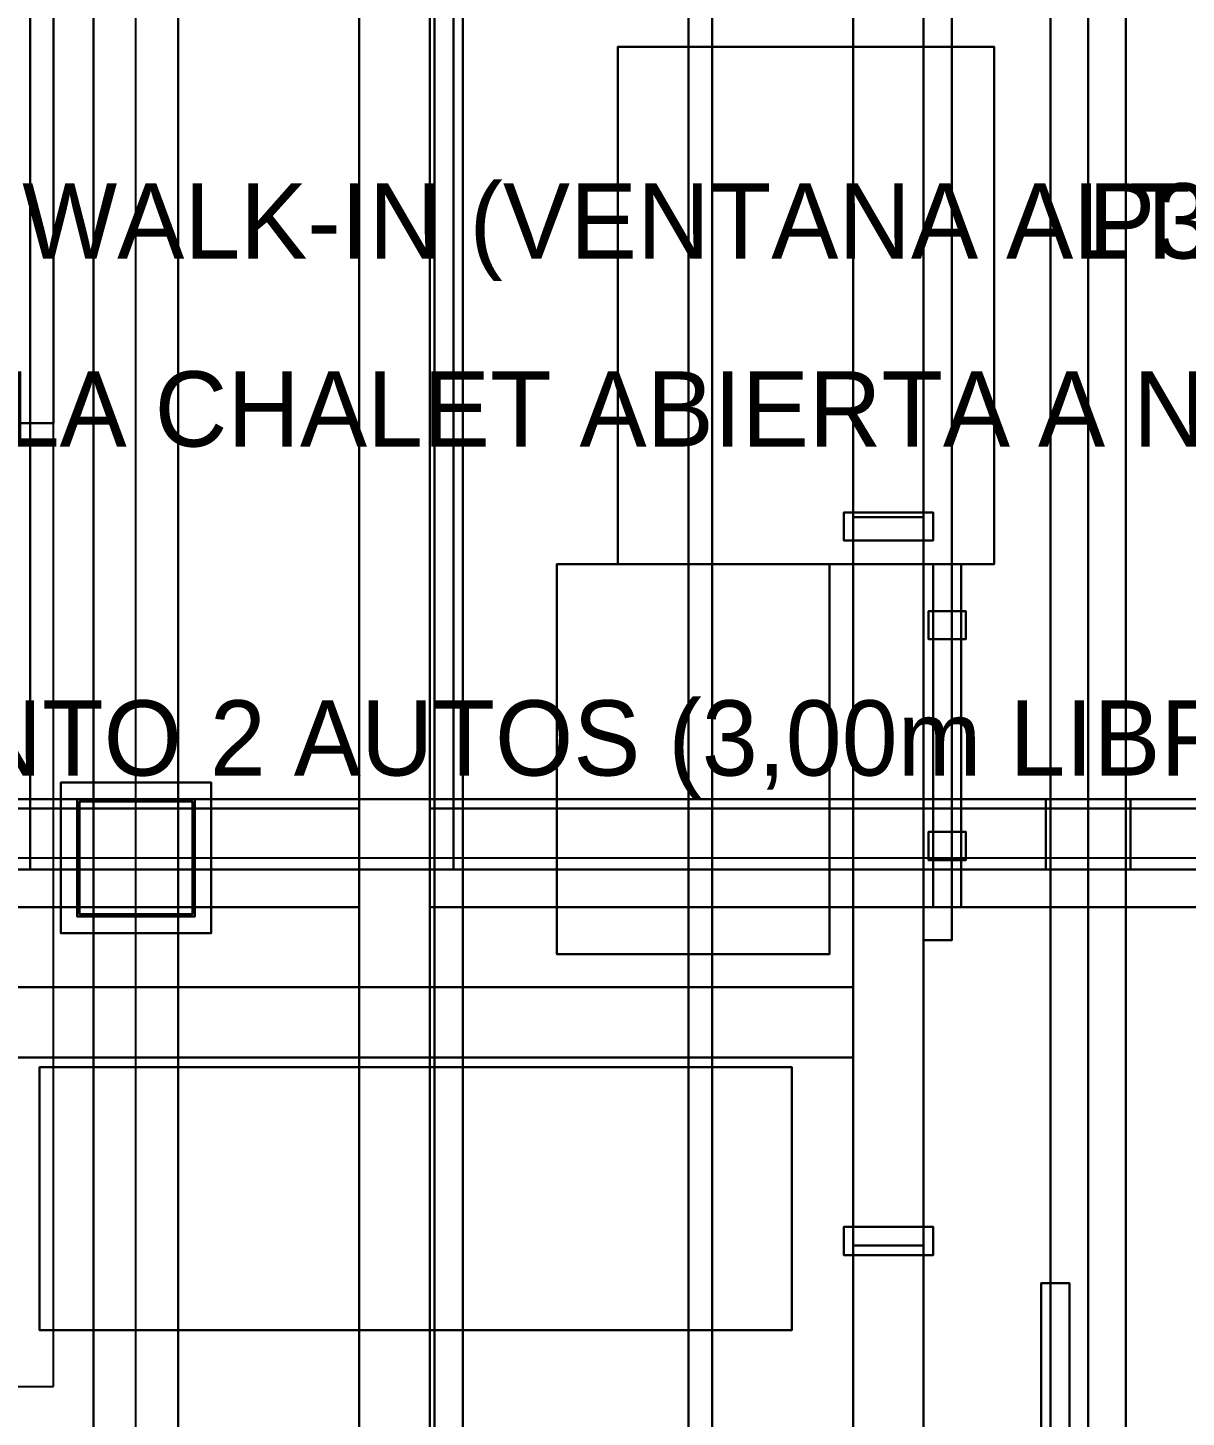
# Model space of a CAD drawing. Header units: metres. Extents: x -1 to 116, y -1 to 42.
# Drawn here: x 2.595 to 5.058, y 18.135 to 21.091 of the extents above; entities that cross this region are included whole.
import ezdxf

# ---------------------------------------------------------------- set-up
doc = ezdxf.new("R2010")
doc.units = ezdxf.units.M
for name, color, linetype in [('CARPINTERIA_RUSTICA_3D', 8, 'CONTINUOUS'), ('COLUMNAS_3D', 1, 'CONTINUOUS'), ('CUBIERTA_CHALET_3D', 9, 'CONTINUOUS'), ('EJES_ESTRUCTURALES', 1, 'CONTINUOUS'), ('ESTRUCTURA_MADERA_CHALET_3D', 34, 'CONTINUOUS'), ('LOSA_PISO_3D', 8, 'CONTINUOUS'), ('MUROS_INTERIORES_3D', 7, 'CONTINUOUS'), ('P2_COLUMNAS_3D', 1, 'CONTINUOUS'), ('P2_LOSA_PISO_3D', 8, 'CONTINUOUS'), ('P2_MOBILIARIO_SOCIAL_3D', 34, 'CONTINUOUS'), ('P2_ROTULOS', 6, 'CONTINUOUS'), ('P3_COLUMNAS_METAL_NEGRO_3D', 8, 'CONTINUOUS'), ('P3_LOSA_STEELDECK_3D', 8, 'CONTINUOUS'), ('P3_MOBILIARIO_PRIVADO_3D', 34, 'CONTINUOUS'), ('P3_MUROS_INT_3D', 6, 'CONTINUOUS'), ('P3_ROTULOS', 5, 'CONTINUOUS'), ('PB_MOBILIARIO_COMERCIAL_3D', 34, 'CONTINUOUS'), ('PB_MOBILIARIO_GARAJE_3D', 8, 'CONTINUOUS'), ('PB_TIMBER_FRAME_3D', 30, 'CONTINUOUS'), ('ROTULOS_TEXTO', 2, 'CONTINUOUS'), ('TERRENO_3D', 3, 'CONTINUOUS')]:
    doc.layers.add(name, color=color, linetype=linetype)

msp = doc.modelspace()

# ---------------------------------------------------------------- linework, layer by layer
at = {"layer": 'CARPINTERIA_RUSTICA_3D', "color": 34}
for points in [[(4.33, 20, 6), (4.52, 20, 6), (4.52, 20.06, 6), (4.33, 20.06, 6)], [(4.33, 20, 8.22), (4.52, 20, 8.22), (4.52, 20.06, 8.22), (4.33, 20.06, 8.22)], [(4.33, 20.06, 6), (4.52, 20.06, 6), (4.52, 20.06, 8.22), (4.33, 20.06, 8.22)], [(4.33, 20, 6), (4.33, 20.06, 6), (4.33, 20.06, 8.22), (4.33, 20, 8.22)], [(4.52, 20, 6), (4.52, 20.06, 6), (4.52, 20.06, 8.22), (4.52, 20, 8.22)], [(4.33, 20, 6), (4.52, 20, 6), (4.52, 20, 8.22), (4.33, 20, 8.22)], [(4.33, 18.48, 6), (4.52, 18.48, 6), (4.52, 18.54, 6), (4.33, 18.54, 6)], [(4.33, 18.48, 8.1), (4.52, 18.48, 8.1), (4.52, 18.54, 8.1), (4.33, 18.54, 8.1)], [(4.33, 18.54, 6), (4.52, 18.54, 6), (4.52, 18.54, 8.1), (4.33, 18.54, 8.1)], [(4.33, 18.48, 6), (4.33, 18.54, 6), (4.33, 18.54, 8.1), (4.33, 18.48, 8.1)], [(4.52, 18.48, 6), (4.52, 18.54, 6), (4.52, 18.54, 8.1), (4.52, 18.48, 8.1)], [(4.33, 18.48, 6), (4.52, 18.48, 6), (4.52, 18.48, 8.1), (4.33, 18.48, 8.1)]]:
    msp.add_3dface(points, dxfattribs=at)
at = {"layer": 'CARPINTERIA_RUSTICA_3D', "color": 30}
for points in [[(4.52, 19.22, 6.03), (4.58, 19.22, 6.03), (4.58, 19.95, 6.03), (4.52, 19.95, 6.03)], [(4.52, 19.22, 8.18), (4.58, 19.22, 8.18), (4.58, 19.95, 8.18), (4.52, 19.95, 8.18)], [(4.52, 19.95, 6.03), (4.58, 19.95, 6.03), (4.58, 19.95, 8.18), (4.52, 19.95, 8.18)], [(4.52, 19.22, 6.03), (4.52, 19.95, 6.03), (4.52, 19.95, 8.18), (4.52, 19.22, 8.18)], [(4.58, 19.22, 6.03), (4.58, 19.95, 6.03), (4.58, 19.95, 8.18), (4.58, 19.22, 8.18)], [(4.52, 19.22, 6.03), (4.58, 19.22, 6.03), (4.58, 19.22, 8.18), (4.52, 19.22, 8.18)], [(4.75, 17.6, 6.02), (4.81, 17.6, 6.02), (4.81, 18.42, 6.02), (4.75, 18.42, 6.02)], [(4.75, 17.6, 8.08), (4.81, 17.6, 8.08), (4.81, 18.42, 8.08), (4.75, 18.42, 8.08)], [(4.75, 18.42, 6.02), (4.81, 18.42, 6.02), (4.81, 18.42, 8.08), (4.75, 18.42, 8.08)], [(4.75, 17.6, 6.02), (4.75, 18.42, 6.02), (4.75, 18.42, 8.08), (4.75, 17.6, 8.08)], [(4.81, 17.6, 6.02), (4.81, 18.42, 6.02), (4.81, 18.42, 8.08), (4.81, 17.6, 8.08)]]:
    msp.add_3dface(points, dxfattribs=at)
at = {"layer": 'COLUMNAS_3D', "color": 1}
for points in [[(2.7, 19.2), (2.95, 19.2), (2.95, 19.45), (2.7, 19.45)], [(2.7, 19.2, 2.85), (2.95, 19.2, 2.85), (2.95, 19.45, 2.85), (2.7, 19.45, 2.85)], [(2.7, 19.45), (2.95, 19.45), (2.95, 19.45, 2.85), (2.7, 19.45, 2.85)], [(2.7, 19.2), (2.7, 19.45), (2.7, 19.45, 2.85), (2.7, 19.2, 2.85)], [(2.95, 19.2), (2.95, 19.45), (2.95, 19.45, 2.85), (2.95, 19.2, 2.85)], [(2.7, 19.2), (2.95, 19.2), (2.95, 19.2, 2.85), (2.7, 19.2, 2.85)]]:
    msp.add_3dface(points, dxfattribs=at)
at = {"layer": 'CUBIERTA_CHALET_3D', "color": 9}
for points in [[(2.45, 14.3, 10.1997), (4.85, 14.3, 11.6994), (4.85, 24.71, 11.6994), (2.45, 24.71, 10.1997)], [(2.45, 14.3, 10.3797), (4.85, 14.3, 11.8794), (4.85, 24.71, 11.8794), (2.45, 24.71, 10.3797)], [(4.85, 14.3, 11.6994), (4.85, 24.71, 11.6994), (4.85, 24.71, 11.8794), (4.85, 14.3, 11.8794)], [(4.85, 14.3, 11.6994), (5.55, 14.3, 11.262), (5.55, 24.71, 11.262), (4.85, 24.71, 11.6994)], [(4.85, 14.3, 11.8794), (5.55, 14.3, 11.442), (5.55, 24.71, 11.442), (4.85, 24.71, 11.8794)], [(4.85, 14.3, 11.6994), (4.85, 24.71, 11.6994), (4.85, 24.71, 11.8794), (4.85, 14.3, 11.8794)]]:
    msp.add_3dface(points, dxfattribs=at)
at = {"layer": 'EJES_ESTRUCTURALES', "color": 1}
for p, q in [((2.825, 1.8), (2.825, 25.51)), ((-0.6, 19.325), (10.4, 19.325))]:
    msp.add_line(p, q, dxfattribs=at)
at = {"layer": 'ESTRUCTURA_MADERA_CHALET_3D', "color": 34}
for points in [[(4.77, 14.3, 11.4794), (4.93, 14.3, 11.4794), (4.93, 24.71, 11.4794), (4.77, 24.71, 11.4794)], [(4.77, 14.3, 11.6994), (4.93, 14.3, 11.6994), (4.93, 24.71, 11.6994), (4.77, 24.71, 11.6994)], [(4.77, 14.3, 11.4794), (4.77, 24.71, 11.4794), (4.77, 24.71, 11.6994), (4.77, 14.3, 11.6994)], [(4.93, 14.3, 11.4794), (4.93, 24.71, 11.4794), (4.93, 24.71, 11.6994), (4.93, 14.3, 11.6994)], [(0.45, 19.3, 8.67), (9.15, 19.3, 8.67), (9.15, 19.45, 8.67), (0.45, 19.45, 8.67)], [(0.45, 19.3, 8.85), (9.15, 19.3, 8.85), (9.15, 19.45, 8.85), (0.45, 19.45, 8.85)], [(0.45, 19.45, 8.67), (9.15, 19.45, 8.67), (9.15, 19.45, 8.85), (0.45, 19.45, 8.85)], [(4.76, 19.3, 8.85), (4.94, 19.3, 8.85), (4.94, 19.45, 8.85), (4.76, 19.45, 8.85)], [(4.76, 19.3, 11.6494), (4.94, 19.3, 11.6494), (4.94, 19.45, 11.6494), (4.76, 19.45, 11.6494)], [(4.76, 19.45, 8.85), (4.94, 19.45, 8.85), (4.94, 19.45, 11.6494), (4.76, 19.45, 11.6494)], [(4.76, 19.3, 8.85), (4.76, 19.45, 8.85), (4.76, 19.45, 11.6494), (4.76, 19.3, 11.6494)], [(4.94, 19.3, 8.85), (4.94, 19.45, 8.85), (4.94, 19.45, 11.6494), (4.94, 19.3, 11.6494)], [(0.45, 19.3, 8.67), (9.15, 19.3, 8.67), (9.15, 19.3, 8.85), (0.45, 19.3, 8.85)], [(4.76, 19.3, 8.85), (4.94, 19.3, 8.85), (4.94, 19.3, 11.6494), (4.76, 19.3, 11.6494)]]:
    msp.add_3dface(points, dxfattribs=at)
at = {"layer": 'LOSA_PISO_3D', "color": 8}
for points in [[(0.15, 10.35, -0.15), (9.15, 10.35, -0.15), (9.15, 24.71, -0.15), (0.15, 24.71, -0.15)], [(0.15, 10.35), (9.15, 10.35), (9.15, 24.71), (0.15, 24.71)]]:
    msp.add_3dface(points, dxfattribs=at)
at = {"layer": 'MUROS_INTERIORES_3D', "color": 7}
for points in [[(3.3, 11.8), (3.45, 11.8), (3.45, 24.56), (3.3, 24.56)], [(3.3, 11.8, 2.85), (3.45, 11.8, 2.85), (3.45, 24.56, 2.85), (3.3, 24.56, 2.85)], [(3.3, 11.8), (3.3, 24.56), (3.3, 24.56, 2.85), (3.3, 11.8, 2.85)], [(3.45, 11.8), (3.45, 24.56), (3.45, 24.56, 2.85), (3.45, 11.8, 2.85)]]:
    msp.add_3dface(points, dxfattribs=at)
at = {"layer": 'P2_COLUMNAS_3D', "color": 1}
for points in [[(2.7, 19.2, 3), (2.95, 19.2, 3), (2.95, 19.45, 3), (2.7, 19.45, 3)], [(2.7, 19.2, 5.85), (2.95, 19.2, 5.85), (2.95, 19.45, 5.85), (2.7, 19.45, 5.85)], [(2.7, 19.45, 3), (2.95, 19.45, 3), (2.95, 19.45, 5.85), (2.7, 19.45, 5.85)], [(2.7, 19.2, 3), (2.7, 19.45, 3), (2.7, 19.45, 5.85), (2.7, 19.2, 5.85)], [(2.95, 19.2, 3), (2.95, 19.45, 3), (2.95, 19.45, 5.85), (2.95, 19.2, 5.85)], [(2.7, 19.2, 3), (2.95, 19.2, 3), (2.95, 19.2, 5.85), (2.7, 19.2, 5.85)]]:
    msp.add_3dface(points, dxfattribs=at)
at = {"layer": 'P2_LOSA_PISO_3D', "color": 8}
for points in [[(0.15, 10.35, 2.85), (9.15, 10.35, 2.85), (9.15, 24.71, 2.85), (0.15, 24.71, 2.85)], [(0.15, 10.35, 3), (9.15, 10.35, 3), (9.15, 24.71, 3), (0.15, 24.71, 3)]]:
    msp.add_3dface(points, dxfattribs=at)
at = {"layer": 'P2_MOBILIARIO_SOCIAL_3D', "color": 30}
for points in [[(2.6, 19.3, 3), (3.5, 19.3, 3), (3.5, 21.45, 3), (2.6, 21.45, 3)], [(2.6, 19.3, 3.42), (3.5, 19.3, 3.42), (3.5, 21.45, 3.42), (2.6, 21.45, 3.42)], [(2.6, 19.3, 3), (2.6, 21.45, 3), (2.6, 21.45, 3.42), (2.6, 19.3, 3.42)], [(3.5, 19.3, 3), (3.5, 21.45, 3), (3.5, 21.45, 3.42), (3.5, 19.3, 3.42)], [(2.6, 19.3, 3), (3.5, 19.3, 3), (3.5, 19.3, 3.42), (2.6, 19.3, 3.42)]]:
    msp.add_3dface(points, dxfattribs=at)
at = {"layer": 'P2_MOBILIARIO_SOCIAL_3D', "color": 34}
for points in [[(3.85, 19.95, 3), (4.65, 19.95, 3), (4.65, 21.05, 3), (3.85, 21.05, 3)], [(3.85, 19.95, 3.4), (4.65, 19.95, 3.4), (4.65, 21.05, 3.4), (3.85, 21.05, 3.4)], [(3.85, 21.05, 3), (4.65, 21.05, 3), (4.65, 21.05, 3.4), (3.85, 21.05, 3.4)], [(3.85, 19.95, 3), (3.85, 21.05, 3), (3.85, 21.05, 3.4), (3.85, 19.95, 3.4)], [(4.65, 19.95, 3), (4.65, 21.05, 3), (4.65, 21.05, 3.4), (4.65, 19.95, 3.4)], [(3.85, 19.95, 3), (4.65, 19.95, 3), (4.65, 19.95, 3.4), (3.85, 19.95, 3.4)]]:
    msp.add_3dface(points, dxfattribs=at)
at = {"layer": 'P3_COLUMNAS_METAL_NEGRO_3D', "color": 8}
for points in [[(2.735, 3.15, 5.8), (2.915, 3.15, 5.8), (2.915, 24.71, 5.8), (2.735, 24.71, 5.8)], [(2.735, 3.15, 5.85), (2.915, 3.15, 5.85), (2.915, 24.71, 5.85), (2.735, 24.71, 5.85)], [(2.735, 3.15, 5.8), (2.735, 24.71, 5.8), (2.735, 24.71, 5.85), (2.735, 3.15, 5.85)], [(2.915, 3.15, 5.8), (2.915, 24.71, 5.8), (2.915, 24.71, 5.85), (2.915, 3.15, 5.85)], [(4.5, 19.15, 8.22), (4.56, 19.15, 8.22), (4.56, 22.25, 8.22), (4.5, 22.25, 8.22)], [(4.5, 19.15, 8.28), (4.56, 19.15, 8.28), (4.56, 22.25, 8.28), (4.5, 22.25, 8.28)], [(4.5, 19.15, 8.22), (4.5, 22.25, 8.22), (4.5, 22.25, 8.28), (4.5, 19.15, 8.28)], [(4.56, 19.15, 8.22), (4.56, 22.25, 8.22), (4.56, 22.25, 8.28), (4.56, 19.15, 8.28)], [(4.51, 19.79, 8.12), (4.59, 19.79, 8.12), (4.59, 19.85, 8.12), (4.51, 19.85, 8.12)], [(4.51, 19.79, 8.3), (4.59, 19.79, 8.3), (4.59, 19.85, 8.3), (4.51, 19.85, 8.3)], [(4.51, 19.85, 8.12), (4.59, 19.85, 8.12), (4.59, 19.85, 8.3), (4.51, 19.85, 8.3)], [(4.51, 19.79, 8.12), (4.51, 19.85, 8.12), (4.51, 19.85, 8.3), (4.51, 19.79, 8.3)], [(4.59, 19.79, 8.12), (4.59, 19.85, 8.12), (4.59, 19.85, 8.3), (4.59, 19.79, 8.3)], [(4.51, 19.79, 8.12), (4.59, 19.79, 8.12), (4.59, 19.79, 8.3), (4.51, 19.79, 8.3)], [(2.665, 19.165, 6), (2.985, 19.165, 6), (2.985, 19.485, 6), (2.665, 19.485, 6)], [(2.665, 19.165, 6.03), (2.985, 19.165, 6.03), (2.985, 19.485, 6.03), (2.665, 19.485, 6.03)], [(2.665, 19.485, 6), (2.985, 19.485, 6), (2.985, 19.485, 6.03), (2.665, 19.485, 6.03)], [(2.665, 19.165, 6), (2.665, 19.485, 6), (2.665, 19.485, 6.03), (2.665, 19.165, 6.03)], [(2.985, 19.165, 6), (2.985, 19.485, 6), (2.985, 19.485, 6.03), (2.985, 19.165, 6.03)], [(2.705, 19.205, 6), (2.945, 19.205, 6), (2.945, 19.445, 6), (2.705, 19.445, 6)], [(2.705, 19.205, 8.85), (2.945, 19.205, 8.85), (2.945, 19.445, 8.85), (2.705, 19.445, 8.85)], [(2.705, 19.445, 6), (2.945, 19.445, 6), (2.945, 19.445, 8.85), (2.705, 19.445, 8.85)], [(2.705, 19.205, 6), (2.705, 19.445, 6), (2.705, 19.445, 8.85), (2.705, 19.205, 8.85)], [(2.945, 19.205, 6), (2.945, 19.445, 6), (2.945, 19.445, 8.85), (2.945, 19.205, 8.85)], [(4.51, 19.32, 8.12), (4.59, 19.32, 8.12), (4.59, 19.38, 8.12), (4.51, 19.38, 8.12)], [(4.51, 19.32, 8.3), (4.59, 19.32, 8.3), (4.59, 19.38, 8.3), (4.51, 19.38, 8.3)], [(4.51, 19.38, 8.12), (4.59, 19.38, 8.12), (4.59, 19.38, 8.3), (4.51, 19.38, 8.3)], [(4.51, 19.32, 8.12), (4.51, 19.38, 8.12), (4.51, 19.38, 8.3), (4.51, 19.32, 8.3)], [(4.59, 19.32, 8.12), (4.59, 19.38, 8.12), (4.59, 19.38, 8.3), (4.59, 19.32, 8.3)], [(4.51, 19.32, 8.12), (4.59, 19.32, 8.12), (4.59, 19.32, 8.3), (4.51, 19.32, 8.3)], [(2.705, 19.205, 6), (2.945, 19.205, 6), (2.945, 19.205, 8.85), (2.705, 19.205, 8.85)], [(2.665, 19.165, 6), (2.985, 19.165, 6), (2.985, 19.165, 6.03), (2.665, 19.165, 6.03)], [(4.5, 19.15, 8.22), (4.56, 19.15, 8.22), (4.56, 19.15, 8.28), (4.5, 19.15, 8.28)]]:
    msp.add_3dface(points, dxfattribs=at)
at = {"layer": 'P3_LOSA_STEELDECK_3D', "color": 8}
for points in [[(0.15, 10.4, 5.85), (9.15, 10.4, 5.85), (9.15, 24.71, 5.85), (0.15, 24.71, 5.85)], [(0.15, 10.4, 6), (9.15, 10.4, 6), (9.15, 24.71, 6), (0.15, 24.71, 6)]]:
    msp.add_3dface(points, dxfattribs=at)
at = {"layer": 'P3_MOBILIARIO_PRIVADO_3D', "color": 30}
for points in [[(1.85, 20.25, 6), (2.65, 20.25, 6), (2.65, 21.25, 6), (1.85, 21.25, 6)], [(1.85, 20.25, 6.48), (2.65, 20.25, 6.48), (2.65, 21.25, 6.48), (1.85, 21.25, 6.48)], [(2.65, 20.25, 6), (2.65, 21.25, 6), (2.65, 21.25, 6.48), (2.65, 20.25, 6.48)], [(1.85, 20.25, 6), (2.65, 20.25, 6), (2.65, 20.25, 6.48), (1.85, 20.25, 6.48)]]:
    msp.add_3dface(points, dxfattribs=at)
at = {"layer": 'P3_MOBILIARIO_PRIVADO_3D', "color": 34}
for points in [[(3.72, 19.12, 6), (4.3, 19.12, 6), (4.3, 19.95, 6), (3.72, 19.95, 6)], [(3.72, 19.12, 8.3), (4.3, 19.12, 8.3), (4.3, 19.95, 8.3), (3.72, 19.95, 8.3)], [(3.72, 19.95, 6), (4.3, 19.95, 6), (4.3, 19.95, 8.3), (3.72, 19.95, 8.3)], [(3.72, 19.12, 6), (3.72, 19.95, 6), (3.72, 19.95, 8.3), (3.72, 19.12, 8.3)], [(4.3, 19.12, 6), (4.3, 19.95, 6), (4.3, 19.95, 8.3), (4.3, 19.12, 8.3)], [(3.72, 19.12, 6), (4.3, 19.12, 6), (4.3, 19.12, 8.3), (3.72, 19.12, 8.3)], [(2.62, 18.32, 6), (4.22, 18.32, 6), (4.22, 18.88, 6), (2.62, 18.88, 6)], [(2.62, 18.32, 6.85), (4.22, 18.32, 6.85), (4.22, 18.88, 6.85), (2.62, 18.88, 6.85)], [(2.62, 18.88, 6), (4.22, 18.88, 6), (4.22, 18.88, 6.85), (2.62, 18.88, 6.85)], [(2.62, 18.32, 6), (2.62, 18.88, 6), (2.62, 18.88, 6.85), (2.62, 18.32, 6.85)], [(4.22, 18.32, 6), (4.22, 18.88, 6), (4.22, 18.88, 6.85), (4.22, 18.32, 6.85)], [(2.62, 18.32, 6), (4.22, 18.32, 6), (4.22, 18.32, 6.85), (2.62, 18.32, 6.85)]]:
    msp.add_3dface(points, dxfattribs=at)
at = {"layer": 'P3_MUROS_INT_3D', "color": 6}
for points in [[(4.35, 20.05, 8.2), (4.5, 20.05, 8.2), (4.5, 21.35, 8.2), (4.35, 21.35, 8.2)], [(4.35, 20.05, 8.85), (4.5, 20.05, 8.85), (4.5, 21.35, 8.85), (4.35, 21.35, 8.85)], [(4.35, 20.05, 8.2), (4.35, 21.35, 8.2), (4.35, 21.35, 8.85), (4.35, 20.05, 8.85)], [(4.5, 20.05, 8.2), (4.5, 21.35, 8.2), (4.5, 21.35, 8.85), (4.5, 20.05, 8.85)], [(4.35, 18.5, 6), (4.5, 18.5, 6), (4.5, 20.05, 6), (4.35, 20.05, 6)], [(4.35, 18.5, 8.85), (4.5, 18.5, 8.85), (4.5, 20.05, 8.85), (4.35, 20.05, 8.85)], [(4.35, 20.05, 6), (4.5, 20.05, 6), (4.5, 20.05, 8.85), (4.35, 20.05, 8.85)], [(4.35, 18.5, 6), (4.35, 20.05, 6), (4.35, 20.05, 8.85), (4.35, 18.5, 8.85)], [(4.35, 20.05, 8.2), (4.5, 20.05, 8.2), (4.5, 20.05, 8.85), (4.35, 20.05, 8.85)], [(4.5, 18.5, 6), (4.5, 20.05, 6), (4.5, 20.05, 8.85), (4.5, 18.5, 8.85)], [(2.5, 18.9, 6), (4.35, 18.9, 6), (4.35, 19.05, 6), (2.5, 19.05, 6)], [(2.5, 18.9, 8.85), (4.35, 18.9, 8.85), (4.35, 19.05, 8.85), (2.5, 19.05, 8.85)], [(2.5, 19.05, 6), (4.35, 19.05, 6), (4.35, 19.05, 8.85), (2.5, 19.05, 8.85)], [(4.35, 18.9, 6), (4.35, 19.05, 6), (4.35, 19.05, 8.85), (4.35, 18.9, 8.85)], [(2.5, 18.9, 6), (4.35, 18.9, 6), (4.35, 18.9, 8.85), (2.5, 18.9, 8.85)], [(4.35, 17.7, 8.1), (4.5, 17.7, 8.1), (4.5, 18.5, 8.1), (4.35, 18.5, 8.1)], [(4.35, 17.7, 8.85), (4.5, 17.7, 8.85), (4.5, 18.5, 8.85), (4.35, 18.5, 8.85)], [(4.35, 18.5, 8.1), (4.5, 18.5, 8.1), (4.5, 18.5, 8.85), (4.35, 18.5, 8.85)], [(4.35, 17.7, 8.1), (4.35, 18.5, 8.1), (4.35, 18.5, 8.85), (4.35, 17.7, 8.85)], [(4.35, 18.5, 6), (4.5, 18.5, 6), (4.5, 18.5, 8.85), (4.35, 18.5, 8.85)], [(4.5, 17.7, 8.1), (4.5, 18.5, 8.1), (4.5, 18.5, 8.85), (4.5, 17.7, 8.85)]]:
    msp.add_3dface(points, dxfattribs=at)
at = {"layer": 'PB_MOBILIARIO_COMERCIAL_3D', "color": 34}
for points in [[(3.46, 12, 0.52), (4.05, 12, 0.52), (4.05, 23.6, 0.52), (3.46, 23.6, 0.52)], [(3.46, 12, 0.62), (4.05, 12, 0.62), (4.05, 23.6, 0.62), (3.46, 23.6, 0.62)], [(3.46, 12, 0.52), (3.46, 23.6, 0.52), (3.46, 23.6, 0.62), (3.46, 12, 0.62)], [(3.46, 12, 0.98), (4.05, 12, 0.98), (4.05, 23.6, 0.98), (3.46, 23.6, 0.98)], [(3.46, 12, 1.08), (4.05, 12, 1.08), (4.05, 23.6, 1.08), (3.46, 23.6, 1.08)], [(3.46, 12, 0.98), (3.46, 23.6, 0.98), (3.46, 23.6, 1.08), (3.46, 12, 1.08)], [(3.46, 12, 1.44), (4.05, 12, 1.44), (4.05, 23.6, 1.44), (3.46, 23.6, 1.44)], [(3.46, 12, 1.54), (4.05, 12, 1.54), (4.05, 23.6, 1.54), (3.46, 23.6, 1.54)], [(3.46, 12, 1.44), (3.46, 23.6, 1.44), (3.46, 23.6, 1.54), (3.46, 12, 1.54)], [(4.05, 12, 0.52), (4.05, 23.6, 0.52), (4.05, 23.6, 0.62), (4.05, 12, 0.62)], [(4.05, 12, 0.98), (4.05, 23.6, 0.98), (4.05, 23.6, 1.08), (4.05, 12, 1.08)], [(4.05, 12, 1.44), (4.05, 23.6, 1.44), (4.05, 23.6, 1.54), (4.05, 12, 1.54)]]:
    msp.add_3dface(points, dxfattribs=at)
at = {"layer": 'PB_MOBILIARIO_COMERCIAL_3D', "color": 30}
for points in [[(3.52, 12.08, 0.62), (4, 12.08, 0.62), (4, 23.52, 0.62), (3.52, 23.52, 0.62)], [(3.52, 12.08, 0.74), (4, 12.08, 0.74), (4, 23.52, 0.74), (3.52, 23.52, 0.74)], [(3.52, 12.08, 0.62), (3.52, 23.52, 0.62), (3.52, 23.52, 0.74), (3.52, 12.08, 0.74)], [(4, 12.08, 0.62), (4, 23.52, 0.62), (4, 23.52, 0.74), (4, 12.08, 0.74)]]:
    msp.add_3dface(points, dxfattribs=at)
at = {"layer": 'PB_MOBILIARIO_COMERCIAL_3D', "color": 1}
for points in [[(3.52, 12.08, 1.08), (4, 12.08, 1.08), (4, 23.52, 1.08), (3.52, 23.52, 1.08)], [(3.52, 12.08, 1.2), (4, 12.08, 1.2), (4, 23.52, 1.2), (3.52, 23.52, 1.2)], [(3.52, 12.08, 1.08), (3.52, 23.52, 1.08), (3.52, 23.52, 1.2), (3.52, 12.08, 1.2)], [(4, 12.08, 1.08), (4, 23.52, 1.08), (4, 23.52, 1.2), (4, 12.08, 1.2)]]:
    msp.add_3dface(points, dxfattribs=at)
at = {"layer": 'PB_MOBILIARIO_COMERCIAL_3D', "color": 2}
for points in [[(3.52, 12.08, 1.54), (4, 12.08, 1.54), (4, 23.52, 1.54), (3.52, 23.52, 1.54)], [(3.52, 12.08, 1.66), (4, 12.08, 1.66), (4, 23.52, 1.66), (3.52, 23.52, 1.66)], [(3.52, 12.08, 1.54), (3.52, 23.52, 1.54), (3.52, 23.52, 1.66), (3.52, 12.08, 1.66)], [(4, 12.08, 1.54), (4, 23.52, 1.54), (4, 23.52, 1.66), (4, 12.08, 1.66)]]:
    msp.add_3dface(points, dxfattribs=at)
at = {"layer": 'PB_MOBILIARIO_GARAJE_3D', "color": 8}
for p, q in [((2.65, 18.2, 0.005), (2.65, 23.6, 0.005)), ((0.55, 18.2, 0.005), (2.65, 18.2, 0.005))]:
    msp.add_line(p, q, dxfattribs=at)
at = {"layer": 'PB_TIMBER_FRAME_3D', "color": 34}
for points in [[(0.3, 19.22, 2.65), (3.3, 19.22, 2.65), (3.3, 19.43, 2.65), (0.3, 19.43, 2.65)], [(0.3, 19.22, 2.85), (3.3, 19.22, 2.85), (3.3, 19.43, 2.85), (0.3, 19.43, 2.85)], [(0.3, 19.43, 2.65), (3.3, 19.43, 2.65), (3.3, 19.43, 2.85), (0.3, 19.43, 2.85)], [(3.3, 19.22, 2.65), (3.3, 19.43, 2.65), (3.3, 19.43, 2.85), (3.3, 19.22, 2.85)], [(3.45, 19.22, 2.65), (8.95, 19.22, 2.65), (8.95, 19.43, 2.65), (3.45, 19.43, 2.65)], [(3.45, 19.22, 2.85), (8.95, 19.22, 2.85), (8.95, 19.43, 2.85), (3.45, 19.43, 2.85)], [(3.45, 19.43, 2.65), (8.95, 19.43, 2.65), (8.95, 19.43, 2.85), (3.45, 19.43, 2.85)], [(3.45, 19.22, 2.65), (3.45, 19.43, 2.65), (3.45, 19.43, 2.85), (3.45, 19.22, 2.85)], [(0.3, 19.22, 2.65), (3.3, 19.22, 2.65), (3.3, 19.22, 2.85), (0.3, 19.22, 2.85)], [(3.45, 19.22, 2.65), (8.95, 19.22, 2.65), (8.95, 19.22, 2.85), (3.45, 19.22, 2.85)]]:
    msp.add_3dface(points, dxfattribs=at)
at = {"layer": 'TERRENO_3D', "color": 3}
for points in [[(0.15, 14.2, -1.25), (9, 14.2, -1.25), (9, 24.71, -0.2), (0.15, 24.71, -0.2)], [(0.15, 14.2, -1.05), (9, 14.2, -1.05), (9, 24.71, -0.15), (0.15, 24.71, -0.15)]]:
    msp.add_3dface(points, dxfattribs=at)

# ---------------------------------------------------------------- texts
at = {"layer": 'P2_ROTULOS', "color": 6}
msp.add_text('P2: GRAN SALA CHALET ABIERTA A NORTE Y ESTE', height=0.16, dxfattribs=at).set_placement((1.2, 20.2, 3.05))
at = {"layer": 'P3_ROTULOS', "color": 5}
for s, p in [('P3: GRAN VESTIER WALK-IN (VENTANA ALTA CLERESTORY UV + BARN DOOR)', (0.55, 20.6, 6.05)), ('P3: MASTER PENTHOUSE SUITE (ACCESO DIRECTO A VESTIER Y SPA)', (4.85, 20.6, 6.05))]:
    msp.add_text(s, height=0.16, dxfattribs=at).set_placement(p)
at = {"layer": 'ROTULOS_TEXTO', "color": 2}
msp.add_text('PB: ESTACIONAMIENTO 2 AUTOS (3,00m LIBRES)', height=0.16, dxfattribs=at).set_placement((0.45, 19.5, 0.05))

doc.saveas('drawing.dxf')
